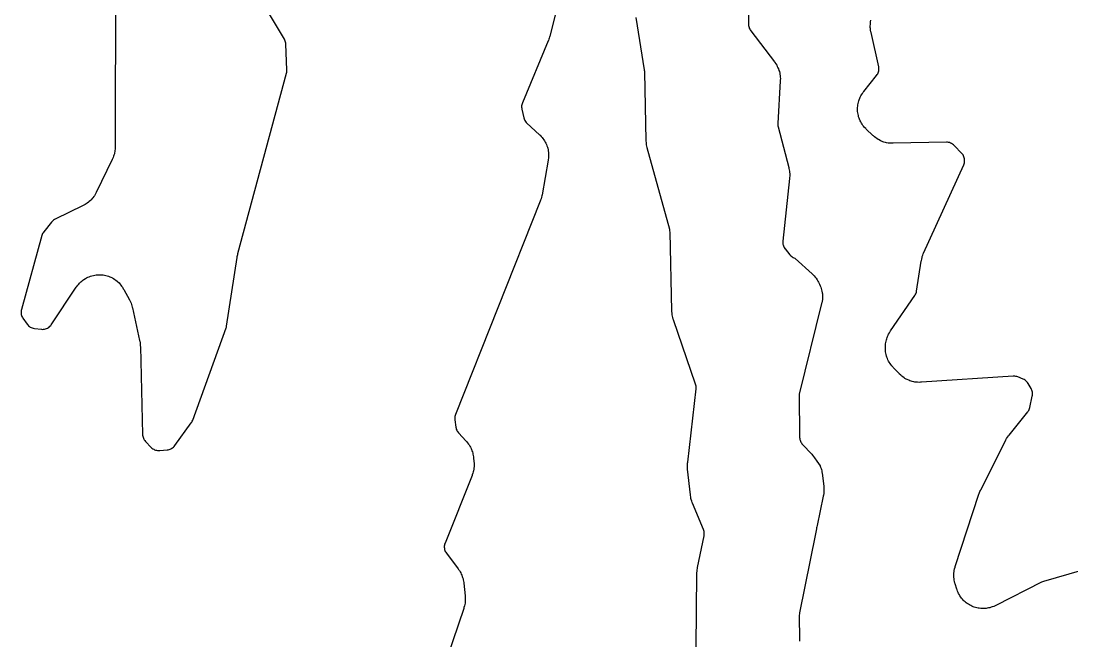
# Model space of a CAD drawing. Header units: millimetres. Extents: x 0 to 194, y 0 to 300.
# Drawn here: x 112.62 to 142.82, y 205.24 to 223.05 of the extents above; entities that cross this region are included whole.
import ezdxf

# ---------------------------------------------------------------- set-up
doc = ezdxf.new("R2010")
doc.units = ezdxf.units.MM
doc.layers.add('CUT', color=7, linetype='CONTINUOUS')

msp = doc.modelspace()

# ---------------------------------------------------------------- linework, layer by layer
at = {"layer": 'CUT'}
for points in [[(128.3884, 224.9359), (127.814, 222.6048), (127.8095, 222.5881), (127.8, 222.555), (127.7892, 222.5223), (127.7772, 222.49), (127.7709, 222.474), (127.0297, 220.6953), (127.0194, 220.6665), (127.0121, 220.6368), (127.0078, 220.6066), (127.0067, 220.576), (127.0086, 220.5455), (127.0137, 220.5154), (127.0678, 220.2694), (127.0759, 220.24), (127.0868, 220.2116), (127.1006, 220.1845), (127.1171, 220.1589), (127.1361, 220.1351), (127.1573, 220.1134), (127.52, 219.7786), (127.5362, 219.763), (127.5676, 219.7309), (127.5975, 219.6973), (127.6185, 219.671), (127.6448, 219.6346), (127.6632, 219.6063), (127.6857, 219.5675), (127.7011, 219.5375), (127.7197, 219.4966), (127.732, 219.4653), (127.7464, 219.4227), (127.7556, 219.3903), (127.7657, 219.3465), (127.7715, 219.3133), (127.7772, 219.2688), (127.7797, 219.2352), (127.7809, 219.1903), (127.7801, 219.1566), (127.7768, 219.1118), (127.7712, 219.0672), (127.7679, 219.045), (127.5935, 218.0523), (127.5889, 218.0298), (127.5787, 217.985), (127.5661, 217.9407), (127.5514, 217.8972), (127.5434, 217.8756), (125.1054, 211.7442), (125.0954, 211.715), (125.0886, 211.6848), (125.0848, 211.6541), (125.0843, 211.6232), (125.0869, 211.5924), (125.1159, 211.3823), (125.1215, 211.3527), (125.13, 211.3238), (125.1414, 211.2959), (125.1556, 211.2693), (125.1724, 211.2442), (125.1915, 211.221), (125.4154, 210.9758), (125.4289, 210.9603), (125.4552, 210.9287), (125.48, 210.896), (125.4975, 210.8707), (125.5192, 210.8358), (125.5343, 210.809), (125.5527, 210.7723), (125.5653, 210.7442), (125.5803, 210.706), (125.5902, 210.6769), (125.6017, 210.6374), (125.609, 210.6075), (125.6168, 210.5672), (125.6228, 210.5266), (125.6253, 210.5062), (125.6372, 210.3887), (125.6389, 210.3671), (125.6412, 210.3239), (125.6414, 210.2806), (125.64, 210.2482), (125.636, 210.2051), (125.6315, 210.173), (125.6234, 210.1304), (125.6158, 210.0989), (125.6036, 210.0573), (125.5895, 210.0164), (125.5819, 209.9961), (124.8048, 208.0538), (124.7948, 208.0247), (124.7879, 207.9946), (124.7841, 207.9641), (124.7834, 207.9333), (124.7859, 207.9026), (124.7916, 207.8724), (124.8003, 207.8428), (124.812, 207.8144), (124.8265, 207.7872), (124.8438, 207.7617), (125.1836, 207.311), (125.1955, 207.2944), (125.2186, 207.2608), (125.2401, 207.2262), (125.255, 207.1995), (125.2733, 207.1631), (125.2857, 207.1352), (125.3006, 207.0973), (125.3105, 207.0684), (125.3219, 207.0292), (125.3291, 206.9996), (125.3369, 206.9596), (125.3429, 206.9193), (125.3454, 206.899), (125.383, 206.5331), (125.3848, 206.509), (125.3872, 206.4609), (125.3869, 206.4127), (125.3848, 206.3766), (125.3794, 206.3287), (125.3734, 206.293), (125.3629, 206.246), (125.3499, 206.1995), (125.3428, 206.1765), (124.0939, 202.4911)], [(133.5097, 224.7156), (133.5299, 222.9451), (133.5315, 222.9177), (133.5355, 222.8906), (133.542, 222.8639), (133.551, 222.838), (133.5622, 222.813), (133.5757, 222.7891), (133.5913, 222.7666), (134.275, 221.8698), (134.2885, 221.8513), (134.3143, 221.8135), (134.3383, 221.7745), (134.3547, 221.7443), (134.3745, 221.703), (134.3878, 221.6714), (134.4033, 221.6283), (134.4133, 221.5955), (134.4243, 221.551), (134.4309, 221.5174), (134.4374, 221.472), (134.4405, 221.4379), (134.4424, 221.3921), (134.4419, 221.3463), (134.4411, 221.3234), (134.3657, 220.0988), (134.3654, 220.0668), (134.3686, 220.035), (134.3751, 220.0036), (134.6843, 218.835), (134.6892, 218.8149), (134.6979, 218.7746), (134.7047, 218.7339), (134.7085, 218.7032), (134.7116, 218.662), (134.7125, 218.6311), (134.7118, 218.5898), (134.7092, 218.5486), (134.7074, 218.528), (134.5111, 216.7258), (134.5093, 216.6978), (134.5102, 216.6698), (134.5137, 216.6419), (134.5198, 216.6146), (134.5285, 216.5879), (134.5395, 216.5621), (134.553, 216.5375), (134.5687, 216.5142), (134.5754, 216.506), (134.5795, 216.5003), (134.7192, 216.3292), (134.7387, 216.3076), (134.7601, 216.288), (134.7833, 216.2705), (134.8082, 216.2554), (134.8343, 216.2427), (134.8616, 216.2327), (134.8696, 216.2302), (135.3581, 215.7807), (135.3764, 215.7628), (135.4121, 215.7261), (135.4455, 215.6874), (135.4689, 215.6571), (135.4978, 215.6148), (135.5242, 215.571), (135.5368, 215.5487), (135.5583, 215.5078), (135.5687, 215.4869), (135.5883, 215.4445), (135.6057, 215.4011), (135.6171, 215.368), (135.6299, 215.323), (135.6377, 215.2889), (135.6458, 215.2428), (135.65, 215.2081), (135.6533, 215.1614), (135.6539, 215.1264), (135.6523, 215.0797), (135.6493, 215.0448), (135.6429, 214.9985), (135.634, 214.9526), (135.629, 214.9298), (134.9876, 212.3335), (134.9825, 212.3082), (134.9796, 212.2826), (134.9789, 212.2568), (134.9858, 211.8238), (134.985, 211.8194), (134.9823, 211.7893), (134.9827, 211.7591), (134.9883, 211.6686), (134.9976, 211.0872), (134.9993, 211.0592), (135.0037, 211.0315), (135.0106, 211.0043), (135.0201, 210.9779), (135.0319, 210.9524), (135.0461, 210.9282), (135.0625, 210.9055), (135.081, 210.8843), (135.3445, 210.6094), (135.3683, 210.5763), (135.4194, 210.5054), (135.4925, 210.4038), (135.5879, 210.2713), (135.5904, 210.2653), (135.6011, 210.2363), (135.6135, 210.197), (135.6214, 210.1672), (135.6302, 210.1269), (135.6371, 210.0863), (135.6401, 210.0659), (135.6877, 209.68), (135.6901, 209.6558), (135.6934, 209.6074), (135.6941, 209.5589), (135.6927, 209.5225), (135.6882, 209.4742), (135.6811, 209.4262), (135.6769, 209.4023), (135.5048, 208.5582), (135.4909, 208.5189), (135.4826, 208.4908), (135.477, 208.4621), (135.4568, 208.3229), (134.9928, 206.0464), (134.9883, 206.0163), (134.9868, 205.9858), (134.9884, 205.2665), (134.9904, 205.2323)], [(115.339, 224.1655), (115.3257, 219.4301), (115.3252, 219.4098), (115.3232, 219.3693), (115.3195, 219.329), (115.3153, 219.2989), (115.3079, 219.259), (115.301, 219.2294), (115.2901, 219.1904), (115.2806, 219.1615), (115.2662, 219.1236), (115.2501, 219.0865), (115.2416, 219.068), (114.7807, 218.1223), (114.7709, 218.1033), (114.7504, 218.0659), (114.7281, 218.0294), (114.7102, 218.003), (114.6846, 217.9688), (114.6642, 217.9441), (114.6355, 217.9126), (114.6128, 217.89), (114.5813, 217.8613), (114.5566, 217.8409), (114.5224, 217.8153), (114.4959, 217.7974), (114.4595, 217.7751), (114.422, 217.7547), (114.4031, 217.7449), (113.6016, 217.3549), (113.5781, 217.3422), (113.5559, 217.3274), (113.5351, 217.3107), (113.5158, 217.2922), (113.4982, 217.2721), (113.2737, 216.9904), (113.2562, 216.9659), (113.2411, 216.9398), (113.2288, 216.9123), (113.2193, 216.8838), (112.63, 214.7645), (112.6235, 214.7356), (112.6198, 214.7062), (112.6191, 214.6766), (112.6213, 214.647), (112.6264, 214.6179), (112.6344, 214.5893), (112.6452, 214.5617), (112.6586, 214.5353), (112.6745, 214.5103), (112.795, 214.3409), (112.8143, 214.3165), (112.8362, 214.2941), (112.8602, 214.2742), (112.8862, 214.2569), (112.9138, 214.2423), (112.9428, 214.2308), (112.9729, 214.2223), (113.0037, 214.2169), (113.2046, 214.1928), (113.2345, 214.1907), (113.2646, 214.1916), (113.2944, 214.1956), (113.3236, 214.2024), (113.352, 214.2122), (113.3793, 214.2248), (113.4052, 214.24), (113.4295, 214.2578), (113.4518, 214.2779), (113.472, 214.3001), (113.4899, 214.3242), (114.2063, 215.3984), (114.2199, 215.4177), (114.2482, 215.4555), (114.2783, 215.4918), (114.3023, 215.5178), (114.3361, 215.5508), (114.3627, 215.5741), (114.3998, 215.6033), (114.4287, 215.6237), (114.4686, 215.6489), (114.4995, 215.6662), (114.5419, 215.687), (114.5744, 215.701), (114.6187, 215.7173), (114.6556, 215.7287), (114.7006, 215.7401), (114.7367, 215.7473), (114.7819, 215.754), (114.816, 215.7572), (114.8616, 215.7593), (114.8958, 215.7591), (114.9414, 215.7565), (114.9754, 215.7528), (115.0205, 215.7456), (115.054, 215.7385), (115.0981, 215.7267), (115.1307, 215.7162), (115.1734, 215.7001), (115.2047, 215.6864), (115.2456, 215.666), (115.2754, 215.6491), (115.3139, 215.6247), (115.3419, 215.6049), (115.3778, 215.5767), (115.4036, 215.5542), (115.4364, 215.5225), (115.4598, 215.4975), (115.4892, 215.4626), (115.51, 215.4354), (115.5357, 215.3977), (115.5596, 215.3588), (115.571, 215.339), (115.7369, 215.0341), (115.7466, 215.0153), (115.765, 214.9773), (115.7816, 214.9385), (115.7927, 214.9088), (115.8056, 214.8686), (115.8165, 214.8279), (115.8216, 214.8073), (116.0282, 213.8682), (116.0323, 213.8471), (116.0396, 213.8046), (116.0448, 213.7618), (116.0479, 213.7188), (116.049, 213.6973), (116.1117, 211.175), (116.1137, 211.1472), (116.1182, 211.1198), (116.1253, 211.0929), (116.1348, 211.0668), (116.1467, 211.0417), (116.1609, 211.0178), (116.1772, 210.9952), (116.1955, 210.9743), (116.3615, 210.802), (116.3832, 210.7816), (116.4068, 210.7635), (116.432, 210.7478), (116.4587, 210.7346), (116.4866, 210.7242), (116.5153, 210.7166), (116.5447, 210.7119), (116.5744, 210.7101), (116.6041, 210.7113), (116.8206, 210.7305), (116.8488, 210.7343), (116.8764, 210.7408), (116.9033, 210.7498), (116.9292, 210.7614), (116.9539, 210.7754), (116.9772, 210.7916), (116.9989, 210.81), (117.0187, 210.8303), (117.0365, 210.8524), (117.5127, 211.5049), (117.5283, 211.5285), (117.5416, 211.5534), (117.5524, 211.5795), (118.5136, 214.2297), (118.5223, 214.2579), (118.5282, 214.2868), (118.8287, 216.2578), (118.8332, 216.2827), (118.8462, 216.3445), (118.8521, 216.3691), (120.2509, 221.5502), (120.2574, 221.58), (120.2608, 221.6103), (120.2611, 221.6408), (120.2302, 222.3828), (120.2274, 222.4128), (120.2217, 222.4423), (120.213, 222.471), (120.2015, 222.4988), (120.1873, 222.5253), (119.6992, 223.3345)], [(132.0266, 205.0537), (132.0462, 207.1777), (132.0469, 207.1991), (132.0493, 207.2416), (132.0538, 207.2841), (132.0602, 207.3262), (132.0639, 207.3472), (132.249, 208.2655), (132.2534, 208.2947), (132.2549, 208.3243), (132.2535, 208.3538), (132.2492, 208.383), (132.2421, 208.4117), (132.2321, 208.4395), (131.9171, 209.2004), (131.9093, 209.2205), (131.8947, 209.2611), (131.8821, 209.3024), (131.8741, 209.3337), (131.8655, 209.376), (131.859, 209.4187), (131.8562, 209.4401), (131.7786, 210.1789), (131.7767, 210.2034), (131.7742, 210.2525), (131.7744, 210.3016), (131.7774, 210.3506), (131.7795, 210.3751), (132.0206, 212.4833), (132.0224, 212.5099), (132.0219, 212.5366), (132.019, 212.5631), (132.0138, 212.5892), (132.0062, 212.6148), (131.3718, 214.4618), (131.3648, 214.4838), (131.3521, 214.5282), (131.3416, 214.5731), (131.3356, 214.6072), (131.3298, 214.653), (131.3264, 214.699), (131.3252, 214.7221), (131.2735, 216.9833), (131.2704, 217.02), (131.2628, 217.0559), (130.6186, 219.4004), (130.6141, 219.4183), (130.6057, 219.4543), (130.5989, 219.4907), (130.5949, 219.5181), (130.5911, 219.5549), (130.5888, 219.5918), (130.588, 219.6103), (130.5457, 221.5764), (130.5445, 221.5972), (130.542, 221.6256), (130.5393, 221.6463), (130.2962, 223.1494)], [(145.3518, 207.9116), (142.003, 206.9464), (141.9765, 206.9374), (141.9509, 206.9259), (140.633, 206.2604), (140.6134, 206.2511), (140.5739, 206.2335), (140.5336, 206.2178), (140.5028, 206.2075), (140.4612, 206.1957), (140.4295, 206.1884), (140.3869, 206.1807), (140.3548, 206.1765), (140.3116, 206.1729), (140.2792, 206.1718), (140.2359, 206.1724), (140.2036, 206.1744), (140.1605, 206.1792), (140.1285, 206.1843), (140.0861, 206.1932), (140.0547, 206.2013), (140.0134, 206.2142), (139.9829, 206.2254), (139.943, 206.2422), (139.9138, 206.2562), (139.8757, 206.2768), (139.8479, 206.2935), (139.812, 206.3177), (139.786, 206.337), (139.7525, 206.3645), (139.7285, 206.3863), (139.6978, 206.4168), (139.676, 206.4408), (139.6484, 206.4742), (139.6289, 206.5001), (139.6047, 206.536), (139.5878, 206.5637), (139.5672, 206.6017), (139.5531, 206.631), (139.5361, 206.6708), (139.5211, 206.7114), (139.5141, 206.7319), (139.4679, 206.8782), (139.4615, 206.9006), (139.4498, 206.9457), (139.4405, 206.9914), (139.4352, 207.0259), (139.4307, 207.0723), (139.429, 207.1072), (139.4293, 207.1539), (139.4313, 207.1887), (139.4364, 207.2351), (139.442, 207.2696), (139.4518, 207.3151), (139.464, 207.3601), (139.4707, 207.3825), (140.1501, 209.4571), (140.1556, 209.4729), (140.1672, 209.5043), (140.1799, 209.5352), (140.1938, 209.5656), (140.201, 209.5807), (140.9099, 210.9931), (140.9213, 211.0145), (140.9453, 211.0565), (140.9715, 211.0971), (140.9999, 211.1363), (141.0146, 211.1556), (141.5509, 211.8182), (141.5673, 211.8406), (141.5816, 211.8644), (141.5937, 211.8894), (141.6034, 211.9154), (141.6106, 211.9423), (141.6835, 212.2725), (141.6883, 212.3005), (141.6905, 212.3288), (141.6899, 212.3572), (141.6867, 212.3854), (141.6808, 212.4132), (141.6723, 212.4403), (141.6613, 212.4665), (141.6479, 212.4915), (141.5608, 212.6366), (141.543, 212.6631), (141.5225, 212.6875), (141.4995, 212.7095), (141.4743, 212.729), (141.4471, 212.7458), (141.4184, 212.7595), (141.2638, 212.8236), (141.2379, 212.8329), (141.2112, 212.8399), (141.1841, 212.8443), (141.1566, 212.8463), (141.1291, 212.8457), (138.4954, 212.6706), (138.4736, 212.6697), (138.4299, 212.6689), (138.3862, 212.6702), (138.3535, 212.6728), (138.3101, 212.6784), (138.2779, 212.6842), (138.2353, 212.6939), (138.2037, 212.7028), (138.1623, 212.7167), (138.1317, 212.7285), (138.0918, 212.7464), (138.0626, 212.7611), (138.0245, 212.7828), (137.9969, 212.8003), (137.9612, 212.8255), (137.9353, 212.8457), (137.9022, 212.8742), (137.8705, 212.9043), (137.855, 212.9198), (137.6874, 213.0954), (137.6721, 213.1123), (137.6425, 213.1466), (137.6146, 213.1824), (137.5952, 213.2102), (137.571, 213.2486), (137.5545, 213.2783), (137.5343, 213.319), (137.5208, 213.3501), (137.5049, 213.3926), (137.4946, 213.425), (137.483, 213.4689), (137.476, 213.5021), (137.4689, 213.5469), (137.4653, 213.5807), (137.4628, 213.626), (137.4625, 213.6713), (137.463, 213.694), (137.4638, 213.7134), (137.4653, 213.7343), (137.4691, 213.7759), (137.4748, 213.8174), (137.4806, 213.8482), (137.4901, 213.8889), (137.4987, 213.9191), (137.512, 213.9587), (137.5234, 213.9879), (137.5403, 214.0262), (137.5543, 214.0542), (137.5748, 214.0907), (137.5968, 214.1262), (137.6083, 214.1438), (138.3075, 215.1595), (138.3217, 215.1823), (138.3339, 215.2062), (138.3438, 215.2312), (138.3515, 215.257), (138.3568, 215.2833), (138.4923, 216.1514), (138.4959, 216.1714), (138.504, 216.2112), (138.5138, 216.2507), (138.5226, 216.2798), (138.5359, 216.3182), (138.551, 216.3559), (138.559, 216.3746), (139.7116, 218.915), (139.7225, 218.9426), (139.7307, 218.9711), (139.7359, 219.0003), (139.7383, 219.0299), (139.7377, 219.0596), (139.7342, 219.0891), (139.7278, 219.1181), (139.7186, 219.1463), (139.7066, 219.1735), (139.692, 219.1993), (139.6749, 219.2236), (139.6555, 219.246), (139.4392, 219.4727), (139.4166, 219.4941), (139.3919, 219.513), (139.3654, 219.5292), (139.3373, 219.5426), (139.308, 219.5531), (139.2778, 219.5604), (139.247, 219.5646), (139.2159, 219.5655), (137.6815, 219.5333), (137.6595, 219.5334), (137.6154, 219.5346), (137.5714, 219.538), (137.5386, 219.5422), (137.4952, 219.5499), (137.463, 219.5572), (137.4205, 219.5691), (137.3892, 219.5796), (137.348, 219.5956), (137.3179, 219.6091), (137.2785, 219.629), (137.2498, 219.6454), (137.2126, 219.6691), (137.1857, 219.6882), (137.151, 219.7155), (137.1177, 219.7444), (137.1014, 219.7592), (136.9115, 219.941), (136.8959, 219.9568), (136.8654, 219.989), (136.8365, 220.0227), (136.8161, 220.049), (136.7907, 220.0854), (136.773, 220.1136), (136.7513, 220.1523), (136.7365, 220.1821), (136.7187, 220.2228), (136.7069, 220.2539), (136.6932, 220.2961), (136.6845, 220.3283), (136.675, 220.3716), (136.6696, 220.4044), (136.6644, 220.4485), (136.6622, 220.4817), (136.6615, 220.5261), (136.6625, 220.5594), (136.6661, 220.6036), (136.6705, 220.6366), (136.6784, 220.6803), (136.686, 220.7127), (136.6982, 220.7554), (136.709, 220.7869), (136.7253, 220.8281), (136.7391, 220.8584), (136.7595, 220.8979), (136.7762, 220.9266), (136.8003, 220.9639), (136.8263, 220.9999), (136.8397, 221.0176), (137.2099, 221.4812), (137.2273, 221.5054), (137.2423, 221.5312), (137.2546, 221.5583), (137.2641, 221.5865), (137.2708, 221.6156), (137.2746, 221.6451), (137.2754, 221.6749), (137.2733, 221.7046), (137.2682, 221.734), (137.0483, 222.7156), (137.0439, 222.7381), (137.0362, 222.7832), (137.0307, 222.8287), (137.0284, 222.8629), (137.0277, 222.9087), (137.0288, 222.943), (137.0327, 222.9887), (137.0374, 223.0227), (137.0459, 223.0677)]]:
    msp.add_lwpolyline(points, dxfattribs=at)

doc.saveas('drawing.dxf')
